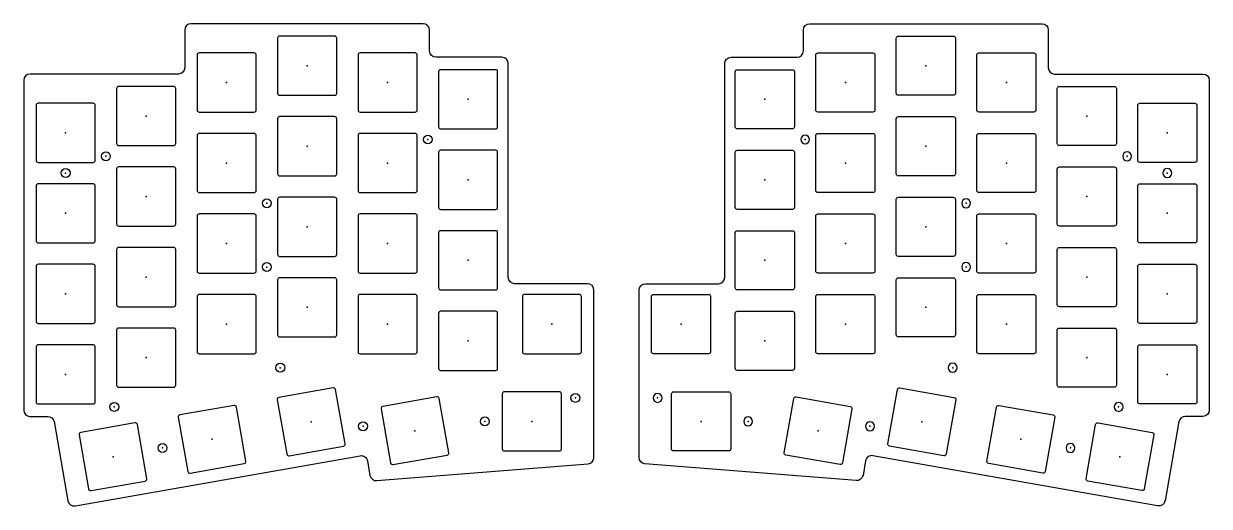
# Model space of a CAD drawing. Extents: x -139 to 142, y -72 to 42.
import ezdxf

# ---------------------------------------------------------------- set-up
doc = ezdxf.new("R2010")
doc.units = 0
doc.layers.get('0').update_dxf_attribs({"linetype": 'CONTINUOUS'})
for name, color, linetype in [('PLATE$OUTLINE', 3, 'CONTINUOUS'), ('PLATE$SCREWHOLES', 254, 'CONTINUOUS'), ('PLATE$SWITCHHOLES', 81, 'CONTINUOUS')]:
    doc.layers.add(name, color=color, linetype=linetype)

# ---------------------------------------------------------------- blocks, each defined once
blk = doc.blocks.new('2D_M2_SCREWHOLE_2_2MM')
at = {"layer": 'PLATE$SCREWHOLES'}
blk.add_circle((-0.02, -0.08), 1.05, dxfattribs=at)
blk.add_point((-0.02, -0.08), dxfattribs=at)
blk = doc.blocks.new('SWITCHHOLE_14MM')
at = {"layer": 'PLATE$SWITCHHOLES'}
for p, q in [((-7, 6.5), (-7, -6.5)), ((6.5, 7), (-6.5, 7)), ((7, -6.5), (7, 6.5)), ((-6.5, -7), (6.5, -7))]:
    blk.add_line(p, q, dxfattribs=at)
for centre, start, end in [((-6.5, 6.5), 90, 180), ((6.5, 6.5), 0, 90), ((-6.5, -6.5), 180, 270), ((6.5, -6.5), 270, 0)]:
    blk.add_arc(centre, 0.5, start, end, dxfattribs=at)
blk.add_point((0, 0), dxfattribs=at)
blk = doc.blocks.new('SSPLATE_VANANASPLIT_REV1_2')
at = {"layer": 'PLATE$OUTLINE'}
for p, q in [((-101.21, 6.84), (-101.21, -2.07)), ((-44.76, 8.34), (-99.71, 8.34)), ((-43.26, 1.9), (-43.26, 6.84)), ((-26.11, 0.4), (-41.76, 0.4)), ((-24.61, -51.68), (-24.61, -1.1)), ((-139.31, -5.07), (-139.31, -83.04)), ((-102.71, -3.57), (-137.81, -3.57)), ((-5.86, -53.18), (-23.11, -53.18)), ((-4.36, -94.26), (-4.36, -54.68)), ((-137.81, -84.54), (-133.61, -84.54)), ((-132.13, -85.78), (-128.83, -104.52)), ((-127.09, -105.74), (-59.69, -93.86)), ((-57.95, -95.07), (-57.35, -98.51)), ((-55.75, -99.74), (-5.74, -95.76))]:
    blk.add_line(p, q, dxfattribs=at)
for centre, start, end in [((-99.71, 6.84), 90, 180), ((-44.76, 6.84), 0, 90), ((-26.11, -1.1), 0, 90), ((-137.81, -5.07), 90, 180), ((-5.86, -54.68), 360, 90), ((-137.81, -83.04), 180, 270), ((-5.86, -94.26), 274.5506, 360), ((-55.87, -98.24), 190, 274.5506), ((-127.35, -104.26), 190, 280)]:
    blk.add_arc(centre, 1.5, start, end, dxfattribs=at)
at = {"layer": 'PLATE$OUTLINE', "extrusion": (0, 0, -1)}
for centre, start, end in [((41.76, 1.9), 270, 0), ((102.71, -2.07), 180, 270), ((23.11, -51.68), 270, 360), ((133.61, -86.04), 90, 170), ((59.43, -95.33), 80, 170)]:
    blk.add_arc(centre, 1.5, start, end, dxfattribs=at)
for p in [(-43.64, -18.97), (-119.84, -22.94), (-129.36, -26.91), (-81.74, -34.05), (-81.74, -49.13), (-78.56, -72.95), (-117.84, -82.22), (-8.71, -80.09), (-58.98, -86.8), (-30.14, -85.65), (-106.43, -91.94)]:
    blk.add_blockref('2D_M2_SCREWHOLE_2_2MM', p)
at = {"layer": 'PLATE$SWITCHHOLES'}
for p in [(-72.23, -1.59), (-91.28, -5.56), (-53.18, -5.56), (-34.13, -9.53), (-110.33, -13.49), (-129.38, -17.46), (-72.23, -20.64), (-91.28, -24.61), (-53.18, -24.61), (-34.13, -28.58), (-110.33, -32.54), (-129.38, -36.51), (-72.23, -39.69), (-91.28, -43.66), (-53.18, -43.66), (-34.13, -47.62), (-110.33, -51.59), (-129.38, -55.56), (-72.23, -58.74), (-91.28, -62.71), (-53.18, -62.71), (-14.29, -62.71), (-34.13, -66.67), (-110.33, -70.64), (-129.38, -74.61), (-19.05, -85.72)]:
    blk.add_blockref('SWITCHHOLE_14MM', p, dxfattribs=at)
at = {"layer": 'PLATE$SWITCHHOLES', "rotation": 10}
for p in [(-71.27, -85.82), (-46.72, -87.94), (-94.72, -89.95), (-118.17, -94.09)]:
    blk.add_blockref('SWITCHHOLE_14MM', p, dxfattribs=at)

msp = doc.modelspace()

# ---------------------------------------------------------------- block references
msp.add_blockref('SSPLATE_VANANASPLIT_REV1_2', (0.52, 33.43))
at = {"xscale": -1}
msp.add_blockref('SSPLATE_VANANASPLIT_REV1_2', (2.51, 33.43), dxfattribs=at)

doc.saveas('drawing.dxf')
